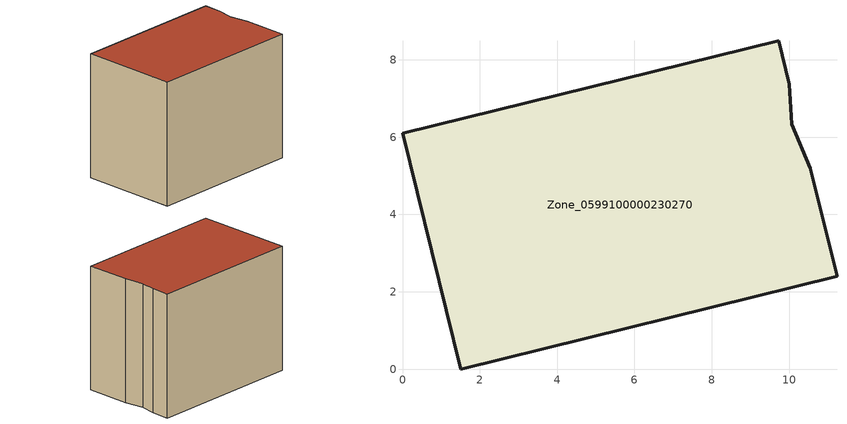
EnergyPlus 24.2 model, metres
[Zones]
Zone_0599100000230270
 floor ground (C_G): 10.01,7.36 10.07,6.33 10.55,5.2 11.24,2.41 1.51,0 0,6.1 9.73,8.49 z0
 wall outside (C_F): 10.01,7.36 9.73,8.49 0,6.1 1.51,0 11.24,2.41 10.55,5.2 10.07,6.33 10.01,7.36 z0:8.03
 roof outside (C_R): 10.07,6.33 10.01,7.36 9.73,8.49 0,6.1 1.51,0 11.24,2.41 10.55,5.2 z8.03
[BUILDING]
Pand.0599100000230270: North Axis=0; Terrain=City; Loads Convergence Tolerance Value=0.04; Temperature Convergence Tolerance Value=0.4; Solar Distribution=FullExterior; Maximum Number of Warmup Days=25; Minimum Number of Warmup Days=1
[Site:Location]
Rotterdam.The.Hague.AP_ZH_NLD Design_Conditions: Latitude=51.96; Longitude=4.45; Time Zone=1; Elevation=-4.5
[SITE:GROUNDTEMPERATURE:BUILDINGSURFACE]
18, 18, 18, 18, 18, 18, 18, 18, 18, 18, 18, 18
[MATERIAL] Thermal Absorptance=0.9; Solar Absorptance=0.7; Visible Absorptance=0.7
Name | Roughness | Thickness | Conductivity | Density | Specific Heat
G.TC.1975-1991 | MediumSmooth | 0.15 | 0.288461 | 540 | 1210
F.TC.1975-1991 | Rough | 0.3 | 0.230769 | 1920 | 840
R.TC.1975-1991 | MediumRough | 0.2 | 0.153846 | 1500 | 1000
[CONSTRUCTION]
C_G: G.TC.1975-1991
C_F: F.TC.1975-1991
C_R: R.TC.1975-1991
[ZONE]
Zone_0599100000230270: Type=1; Multiplier=1; Ceiling Height=Autocalculate; Volume=Autocalculate; Floor Area=autocalculate; Part of Total Floor Area=Yes
[ZONEINFILTRATION:DESIGNFLOWRATE]
Infil_Zone_0599100000230270: Zone or ZoneList or Space or SpaceList=Zone_0599100000230270; Schedule=AlwaysOn; Design Flow Rate Calculation Method=Flow/Area; Flow Rate per Floor Area=0.003; Constant Term Coefficient=1; Temperature Term Coefficient=0; Velocity Term Coefficient=0; Velocity Squared Term Coefficient=0
[HVACTEMPLATE:ZONE:IDEALLOADSAIRSYSTEM]
Zone_0599100000230270: Maximum Heating Supply Air Temperature=50; Minimum Cooling Supply Air Temperature=13; Maximum Heating Supply Air Humidity Ratio=0.0156; Minimum Cooling Supply Air Humidity Ratio=0.0077; Heating Limit=NoLimit; Cooling Limit=NoLimit; Dehumidification Control Type=ConstantSensibleHeatRatio; Cooling Sensible Heat Ratio=0.7; Dehumidification Setpoint=60; Humidification Control Type=None; Humidification Setpoint=30; Outdoor Air Method=None; Outdoor Air Flow Rate per Person=0.00944; Outdoor Air Flow Rate per Zone Floor Area=0; Outdoor Air Flow Rate per Zone=0; Demand Controlled Ventilation Type=None; Outdoor Air Economizer Type=NoEconomizer; Heat Recovery Type=None; Sensible Heat Recovery Effectiveness=0.7; Latent Heat Recovery Effectiveness=0.65
[ZONECONTROL:THERMOSTAT]
ThermostatControl_Zone_0599100000230270: Zone or ZoneList=Zone_0599100000230270; Control Type Schedule=DualSetpointControlType; Control 1=Thermostat_Zone_0599100000230270; Temperature Difference Between Cutout And Setpoint=0
[THERMOSTATSETPOINT:DUALSETPOINT]
Thermostat_Zone_0599100000230270: Heating Setpoint Temperature Schedule=HeatingSetpoint_Zone_0599100000230270; Cooling Setpoint Temperature Schedule=CoolingSetpoint_Zone_0599100000230270
[SCHEDULE:COMPACT]
HeatingSetpoint_Zone_0599100000230270: Through: 12/31, For: AllDays, Until: 24:00, 21
CoolingSetpoint_Zone_0599100000230270: Through: 12/31, For: AllDays, Until: 24:00, 24
DualSetpointControlType: Through: 12/31, For: AllDays, Until: 24:00, 4
AlwaysOn: Through: 12/31, For: AllDays, Until: 24:00, 1
